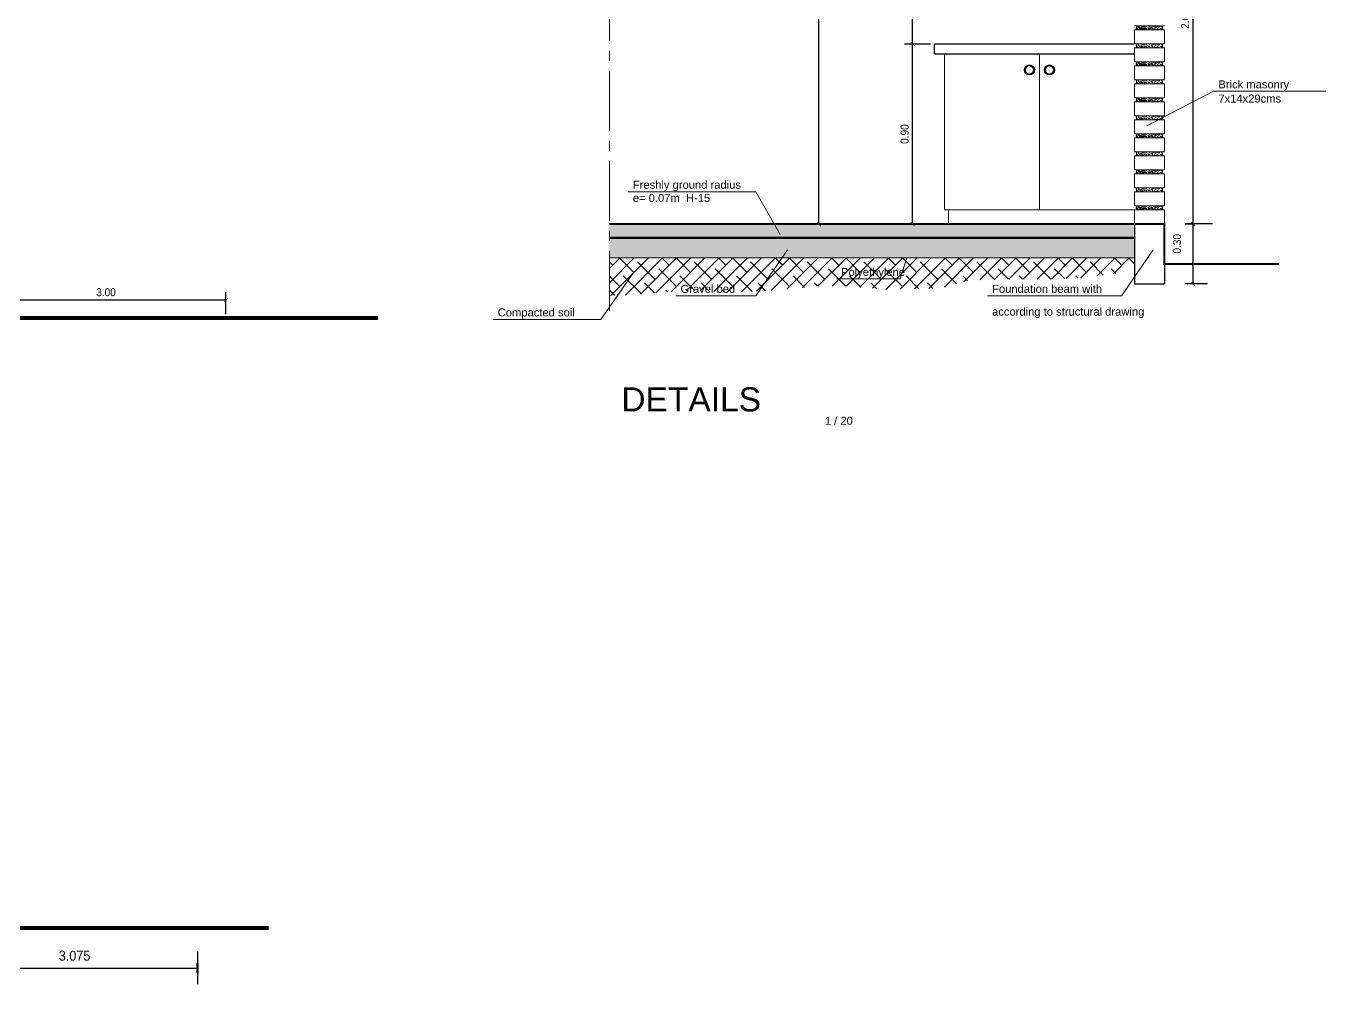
# Model space of a CAD drawing. Header units: inches. Extents: x 2.9 to 53.2, y 1.9 to 31.1.
# Drawn here: x 36.15 to 52.4, y 2.91 to 14.88 of the extents above; entities that cross this region are included whole.
import ezdxf

# ---------------------------------------------------------------- set-up
doc = ezdxf.new("R2010")
doc.units = ezdxf.units.IN
doc.header["$MEASUREMENT"] = 0
doc.linetypes.add('CENTER2', pattern=[1.125, 0.75, -0.125, 0.125, -0.125])
for name, color, linetype, lineweight in [('ACHURADO', 8, 'Continuous', 5), ('COTAS', 1, 'Continuous', 13), ('FINITO', 9, 'Continuous', 9), ('FINO', 1, 'Continuous', 13), ('FINOMED', 2, 'Continuous', 20), ('MURO', 4, 'Continuous', 50), ('MUROG', 6, 'Continuous', 70), ('MUROMED', 3, 'Continuous', 30), ('TEXTOTIT', 3, 'Continuous', 30)]:
    doc.layers.add(name, color=color, linetype=linetype, lineweight=lineweight)
doc.layers.add('FINISIMO', color=144, linetype='Continuous')
doc.layers.add('TEXTO', color=2, linetype='Continuous')
doc.styles.add('AR', font='arial.ttf', dxfattribs={"width": 0.9})
doc.styles.add('ARIAL', font='arial.ttf')
doc.styles.add('ARIAL2', font='arial.ttf', dxfattribs={"width": 0.9})
doc.dimstyles.new('EJES', dxfattribs={"dimscale": 0, "dimtxt": 0.125, "dimasz": 0.015, "dimexe": 0.2, "dimexo": 0.08, "dimgap": 0.09, "dimtad": 1, "dimzin": 0, "dimdsep": 46, "dimtxsty": 'ARIAL2', "dimblk1": 'LCOT', "dimblk2": 'LCOT', "dimsah": 1, "dimcen": 0.09, "dimclrd": 1, "dimclre": 9, "dimclrt": 2, "dimadec": 0, "dimazin": 0, "dimtfac": 1, "dimtofl": 0, "dimtmove": 1, "dimatfit": 3, "dimldrblk": 'LCOT', "dimfxl": 0, "dimtolj": 1, "dimtzin": 0, "dimarcsym": 0})
doc.dimstyles.new('INTERIOR', dxfattribs={"dimscale": 0, "dimtxt": 0.1, "dimasz": 0.05, "dimexe": 0.1, "dimexo": 0.05, "dimgap": 0.05, "dimtad": 1, "dimzin": 0, "dimdsep": 46, "dimtxsty": 'AR', "dimblk1": 'ARCHTICK', "dimblk2": 'ARCHTICK', "dimsah": 1, "dimcen": 0.09, "dimclrd": 1, "dimclre": 9, "dimclrt": 2, "dimadec": 0, "dimazin": 0, "dimtfac": 1, "dimtofl": 0, "dimtmove": 1, "dimatfit": 3, "dimldrblk": 'ARCHTICK', "dimfxl": 0, "dimtolj": 1, "dimtzin": 0, "dimarcsym": 0})

# ---------------------------------------------------------------- blocks, each defined once
blk = doc.blocks.new('_ARCHTICK')
at = {"color": 0, "linetype": 'ByBlock', "ltscale": 0.5, "const_width": 0.15}
blk.add_lwpolyline([(-0.5, -0.5), (0.5, 0.5)], dxfattribs=at)
blk = doc.blocks.new('*D104')
at = {"layer": 'Defpoints', "color": 0, "transparency": 16777216}
for p in [(35.65, 11.456), (35.65, 11.232), (38.65, 11.232)]:
    blk.add_point(p, dxfattribs=at)
at = {"layer": 'FINISIMO', "color": 9, "lineweight": -2, "transparency": 16777216}
for p, q in [((35.65, 11.282), (35.65, 11.556)), ((38.65, 11.282), (38.65, 11.556))]:
    blk.add_line(p, q, dxfattribs=at)
at = {"layer": 'FINISIMO', "color": 1, "lineweight": -2, "transparency": 16777216}
blk.add_line((38.65, 11.456), (35.65, 11.456), dxfattribs=at)
at = {"layer": 'FINISIMO', "color": 1, "lineweight": -2, "transparency": 16777216, "xscale": 0.05, "yscale": 0.05, "zscale": 0.05, "rotation": 180}
blk.add_blockref('_ARCHTICK', (35.65, 11.456), dxfattribs=at)
at = {"layer": 'FINISIMO', "color": 1, "lineweight": -2, "transparency": 16777216, "xscale": 0.05, "yscale": 0.05, "zscale": 0.05}
blk.add_blockref('_ARCHTICK', (38.65, 11.456), dxfattribs=at)
at = {"layer": 'FINISIMO', "color": 2, "transparency": 16777216, "insert": (37.15, 11.556), "char_height": 0.1, "attachment_point": 5, "style": 'AR'}
blk.add_mtext('\\A1;3.00', dxfattribs=at)
blk = doc.blocks.new('LCOT')
at = {"layer": 'COTAS', "color": 1, "linetype": 'ByBlock'}
blk.add_line((-0.5, 0), (-1, 0), dxfattribs=at)
at = {"layer": 'COTAS', "color": 1}
for p, q in [((-0.5, -3.7), (-0.5, 3.7)), ((-0.5, -3.7), (-0.5, 3.7)), ((-0.5, -3.7), (-0.5, 3.7)), ((-0.5, -3.7), (-0.5, 3.7)), ((-0.5, 3.7), (0.5, -3.7)), ((0.5, 3.7), (-0.5, -3.7)), ((-0.4, -3.7), (-0.4, 3.7)), ((-0.4, -3.7), (-0.4, 3.7)), ((-0.4, -3.7), (-0.4, 3.7)), ((-0.4, -3.7), (-0.4, 3.7)), ((-0.4, -3.7), (-0.4, 3.7)), ((-0.4, -3.7), (-0.4, 3.7)), ((-0.4, -3.7), (-0.4, 3.7)), ((-0.4, -3.7), (-0.4, 3.7)), ((-0.3, -3.7), (-0.3, 3.7)), ((-0.3, -3.7), (-0.3, 3.7)), ((-0.3, -3.7), (-0.3, 3.7)), ((-0.3, -3.7), (-0.3, 3.7)), ((-0.3, -3.7), (-0.3, 3.7)), ((-0.3, -3.7), (-0.3, 3.7)), ((-0.3, -3.7), (-0.3, 3.7)), ((-0.3, -3.7), (-0.3, 3.7)), ((-0.2, -3.7), (-0.2, 3.7)), ((-0.2, -3.7), (-0.2, 3.7)), ((-0.2, -3.7), (-0.2, 3.7)), ((-0.2, -3.7), (-0.2, 3.7)), ((-0.2, -3.7), (-0.2, 3.7)), ((-0.2, -3.7), (-0.2, 3.7)), ((-0.2, -3.7), (-0.2, 3.7)), ((-0.2, -3.7), (-0.2, 3.7)), ((-0.1, -3.7), (-0.1, 3.7)), ((-0.1, -3.7), (-0.1, 3.7)), ((-0.1, -3.7), (-0.1, 3.7)), ((-0.1, -3.7), (-0.1, 3.7)), ((-0.1, -3.7), (-0.1, 3.7)), ((-0.1, -3.7), (-0.1, 3.7)), ((-0.1, -3.7), (-0.1, 3.7)), ((-0.1, -3.7), (-0.1, 3.7)), ((0, -3.7), (0, 3.7)), ((0, -3.7), (0, 3.7)), ((0, -3.7), (0, 3.7)), ((0, -3.7), (0, 3.7)), ((0, -3.7), (0, 3.7)), ((0, -3.7), (0, 3.7)), ((0, -3.7), (0, 3.7)), ((0, -3.7), (0, 3.7)), ((0.1, -3.7), (0.1, 3.7)), ((0.1, -3.7), (0.1, 3.7)), ((0.1, -3.7), (0.1, 3.7)), ((0.1, -3.7), (0.1, 3.7)), ((0.1, -3.7), (0.1, 3.7)), ((0.1, -3.7), (0.1, 3.7)), ((0.1, -3.7), (0.1, 3.7)), ((0.1, -3.7), (0.1, 3.7)), ((0.2, -3.7), (0.2, 3.7)), ((0.2, -3.7), (0.2, 3.7)), ((0.2, -3.7), (0.2, 3.7)), ((0.2, -3.7), (0.2, 3.7)), ((0.2, -3.7), (0.2, 3.7)), ((0.2, -3.7), (0.2, 3.7)), ((0.2, -3.7), (0.2, 3.7)), ((0.2, -3.7), (0.2, 3.7)), ((0.3, -3.7), (0.3, 3.7)), ((0.3, -3.7), (0.3, 3.7)), ((0.3, -3.7), (0.3, 3.7)), ((0.3, -3.7), (0.3, 3.7)), ((0.3, -3.7), (0.3, 3.7)), ((0.3, -3.7), (0.3, 3.7)), ((0.3, -3.7), (0.3, 3.7)), ((0.3, -3.7), (0.3, 3.7)), ((0.4, -3.7), (0.4, 3.7)), ((0.4, -3.7), (0.4, 3.7)), ((0.4, -3.7), (0.4, 3.7)), ((0.4, -3.7), (0.4, 3.7)), ((0.4, -3.7), (0.4, 3.7)), ((0.4, -3.7), (0.4, 3.7)), ((0.4, -3.7), (0.4, 3.7)), ((0.4, -3.7), (0.4, 3.7)), ((0.5, -3.7), (0.5, 3.7)), ((0.5, -3.7), (0.5, 3.7)), ((0.5, -3.7), (0.5, 3.7)), ((0.5, -3.7), (0.5, 3.7))]:
    blk.add_line(p, q, dxfattribs=at)
blk.add_lwpolyline([(-0.5, 3.7), (-0.5, -3.7), (0.5, -3.7), (0.5, 3.7)], close=True, dxfattribs=at)
blk = doc.blocks.new('*D130')
at = {"layer": 'ACHURADO', "color": 9, "lineweight": -2, "transparency": 16777216}
for p, q in [((35.219, 3.312), (35.219, 2.907)), ((38.294, 3.312), (38.294, 2.907))]:
    blk.add_line(p, q, dxfattribs=at)
at = {"layer": 'ACHURADO', "color": 1, "lineweight": -2, "transparency": 16777216}
blk.add_line((35.234, 3.107), (38.279, 3.107), dxfattribs=at)
at = {"layer": 'Defpoints', "color": 0, "transparency": 16777216}
for p in [(35.219, 3.392), (38.294, 3.392), (38.294, 3.107)]:
    blk.add_point(p, dxfattribs=at)
at = {"layer": 'ACHURADO', "color": 1, "lineweight": -2, "transparency": 16777216, "xscale": 0.015, "yscale": 0.015, "zscale": 0.015, "rotation": 180}
blk.add_blockref('LCOT', (35.219, 3.107), dxfattribs=at)
at = {"layer": 'ACHURADO', "color": 1, "lineweight": -2, "transparency": 16777216, "xscale": 0.015, "yscale": 0.015, "zscale": 0.015}
blk.add_blockref('LCOT', (38.294, 3.107), dxfattribs=at)
at = {"layer": 'ACHURADO', "color": 2, "transparency": 16777216, "insert": (36.757, 3.26), "char_height": 0.125, "attachment_point": 5, "style": 'ARIAL2'}
blk.add_mtext('\\A1;3.075', dxfattribs=at)
blk = doc.blocks.new('*D131')
at = {"layer": 'COTAS', "color": 9, "lineweight": -2, "transparency": 16777216}
for p, q in [((47.455, 14.659), (47.133, 14.659)), ((47.249, 12.407), (47.133, 12.407))]:
    blk.add_line(p, q, dxfattribs=at)
at = {"layer": 'COTAS', "color": 1, "lineweight": -2, "transparency": 16777216}
blk.add_line((47.233, 12.407), (47.233, 14.659), dxfattribs=at)
at = {"layer": 'Defpoints', "color": 0, "transparency": 16777216}
for p in [(47.233, 14.659), (47.505, 14.659), (47.299, 12.407)]:
    blk.add_point(p, dxfattribs=at)
at = {"layer": 'COTAS', "color": 1, "lineweight": -2, "transparency": 16777216, "xscale": 0.05, "yscale": 0.05, "zscale": 0.05}
for p, rotation in [((47.233, 14.659), 90), ((47.233, 12.407), 270)]:
    blk.add_blockref('_ARCHTICK', p, dxfattribs=dict(at, rotation=rotation))
at = {"layer": 'COTAS', "color": 2, "transparency": 16777216, "insert": (47.133, 13.533), "char_height": 0.1, "attachment_point": 5, "rotation": 90, "style": 'AR'}
blk.add_mtext('\\A1;0.90', dxfattribs=at)
blk = doc.blocks.new('*D132')
at = {"layer": 'COTAS', "color": 1, "lineweight": -2, "transparency": 16777216}
blk.add_line((50.739, 12.407), (50.739, 17.534), dxfattribs=at)
at = {"layer": 'COTAS', "color": 9, "lineweight": -2, "transparency": 16777216}
for p, q in [((50.784, 17.534), (50.839, 17.534)), ((50.755, 12.407), (50.639, 12.407))]:
    blk.add_line(p, q, dxfattribs=at)
at = {"layer": 'Defpoints', "color": 0, "transparency": 16777216}
for p in [(50.734, 17.534), (50.739, 17.534), (50.805, 12.407)]:
    blk.add_point(p, dxfattribs=at)
at = {"layer": 'COTAS', "color": 1, "lineweight": -2, "transparency": 16777216, "xscale": 0.05, "yscale": 0.05, "zscale": 0.05}
for p, rotation in [((50.739, 17.534), 90), ((50.739, 12.407), 270)]:
    blk.add_blockref('_ARCHTICK', p, dxfattribs=dict(at, rotation=rotation))
at = {"layer": 'COTAS', "color": 2, "transparency": 16777216, "insert": (50.639, 14.971), "char_height": 0.1, "attachment_point": 5, "rotation": 90, "style": 'AR'}
blk.add_mtext('\\A1;2.05', dxfattribs=at)
blk = doc.blocks.new('*D133')
at = {"layer": 'COTAS', "color": 9, "lineweight": -2, "transparency": 16777216}
for p, q in [((50.982, 12.409), (50.639, 12.409)), ((50.92, 11.659), (50.639, 11.659))]:
    blk.add_line(p, q, dxfattribs=at)
at = {"layer": 'COTAS', "color": 1, "lineweight": -2, "transparency": 16777216}
blk.add_line((50.739, 11.659), (50.739, 12.409), dxfattribs=at)
at = {"layer": 'Defpoints', "color": 0, "transparency": 16777216}
for p in [(50.739, 12.409), (51.032, 12.409), (50.97, 11.659)]:
    blk.add_point(p, dxfattribs=at)
at = {"layer": 'COTAS', "color": 1, "lineweight": -2, "transparency": 16777216, "xscale": 0.05, "yscale": 0.05, "zscale": 0.05}
for p, rotation in [((50.739, 12.409), 90), ((50.739, 11.659), 270)]:
    blk.add_blockref('_ARCHTICK', p, dxfattribs=dict(at, rotation=rotation))
at = {"layer": 'COTAS', "color": 2, "transparency": 16777216, "insert": (50.538, 12.162), "char_height": 0.1, "attachment_point": 5, "rotation": 90, "style": 'AR'}
blk.add_mtext('\\A1;0.30', dxfattribs=at)
blk = doc.blocks.new('*D134')
at = {"layer": 'COTAS', "color": 9, "lineweight": -2, "transparency": 16777216}
for p, q in [((46.607, 18.288), (45.961, 18.288)), ((46.076, 12.407), (45.961, 12.407))]:
    blk.add_line(p, q, dxfattribs=at)
at = {"layer": 'COTAS', "color": 1, "lineweight": -2, "transparency": 16777216}
blk.add_line((46.061, 12.407), (46.061, 18.288), dxfattribs=at)
at = {"layer": 'Defpoints', "color": 0, "transparency": 16777216}
for p in [(46.061, 18.288), (46.657, 18.288), (46.126, 12.407)]:
    blk.add_point(p, dxfattribs=at)
at = {"layer": 'COTAS', "color": 1, "lineweight": -2, "transparency": 16777216, "xscale": 0.05, "yscale": 0.05, "zscale": 0.05}
for p, rotation in [((46.061, 18.288), 90), ((46.061, 12.407), 270)]:
    blk.add_blockref('_ARCHTICK', p, dxfattribs=dict(at, rotation=rotation))
at = {"layer": 'COTAS', "color": 2, "transparency": 16777216, "insert": (45.96, 15.348), "char_height": 0.1, "attachment_point": 5, "rotation": 90, "style": 'AR'}
blk.add_mtext('\\A1;2.35', dxfattribs=at)
blk = doc.blocks.new('*D136')
at = {"layer": 'COTAS', "color": 9, "lineweight": -2, "transparency": 16777216}
for p, q in [((47.455, 17.534), (47.133, 17.534)), ((47.455, 14.659), (47.133, 14.659))]:
    blk.add_line(p, q, dxfattribs=at)
at = {"layer": 'COTAS', "color": 1, "lineweight": -2, "transparency": 16777216}
blk.add_line((47.233, 14.659), (47.233, 17.534), dxfattribs=at)
at = {"layer": 'Defpoints', "color": 0, "transparency": 16777216}
for p in [(47.233, 17.534), (47.505, 17.534), (47.505, 14.659)]:
    blk.add_point(p, dxfattribs=at)
at = {"layer": 'COTAS', "color": 1, "lineweight": -2, "transparency": 16777216, "xscale": 0.05, "yscale": 0.05, "zscale": 0.05}
for p, rotation in [((47.233, 17.534), 90), ((47.233, 14.659), 270)]:
    blk.add_blockref('_ARCHTICK', p, dxfattribs=dict(at, rotation=rotation))
at = {"layer": 'COTAS', "color": 2, "transparency": 16777216, "insert": (47.133, 16.097), "char_height": 0.1, "attachment_point": 5, "rotation": 90, "style": 'AR'}
blk.add_mtext('\\A1;1.15', dxfattribs=at)

msp = doc.modelspace()

# ---------------------------------------------------------------- hatches: boundary and pattern name
at = {"layer": 'FINITO'}
h = msp.add_hatch(dxfattribs=at)
h.set_pattern_fill('AR-CONC', color=256, scale=0.0075, style=0)
h.set_pattern_definition([(50, (75.10558, 27.636878), (0.053794514, -0.00470641), [0.005625, -0.061875]), (355, (75.10558, 27.63688), (-0.01040635, 0.05641441), [0.0045, -0.0495]), (100.4514, (75.11006, 27.636485), (0.0433882, 0.05170797), [0.00478051, -0.05258566]), (46.1842, (75.10558, 27.65188), (0.08004308, -0.01241393), [0.0084375, -0.0928125]), (96.6356, (75.11225, 27.65084), (0.0700997, 0.07305884), [0.00717077, -0.07887847]), (351.1842, (75.10558, 27.65188), (0.07009965, 0.0730589), [0.00675, -0.07425]), (21, (75.11308, 27.648128), (0.04476803, -0.03019642), [0.005625, -0.061875]), (326, (75.11308, 27.64813), (0.01824865, 0.05438625), [0.0045, -0.0495]), (71.4514, (75.11681, 27.64561), (0.0630167, 0.02418979), [0.00478051, -0.05258566]), (37.5, (75.105578, 27.636878), (0.000911989, 0.024967039), [0, -0.0489, 0, -0.05025, 0, -0.0496875]), (7.5, (75.105578, 27.636878), (0.019730215, 0.029580878), [0, -0.02865, 0, -0.047775, 0, -0.0189375]), (327.5, (75.088853, 27.636878), (0.040036683, -0.001691615), [0, -0.01875, 0, -0.0585, 0, -0.077625]), (317.5, (75.081353, 27.636878), (0.043738963, 0.007507874), [0, -0.024375, 0, -0.03885, 0, -0.055125])])
h.paths.add_polyline_path([(50.03, 14.8843), (50.03, 14.8343), (50.355, 14.8343), (50.355, 14.8843)])
h = msp.add_hatch(dxfattribs=at)
h.set_pattern_fill('AR-CONC', color=256, scale=0.0075, style=0)
h.set_pattern_definition([(50, (75.10558, 27.411878), (0.053794514, -0.00470641), [0.005625, -0.061875]), (355, (75.10558, 27.41188), (-0.01040635, 0.05641441), [0.0045, -0.0495]), (100.4514, (75.11006, 27.411485), (0.0433882, 0.05170797), [0.00478051, -0.05258566]), (46.1842, (75.10558, 27.42688), (0.08004308, -0.01241393), [0.0084375, -0.0928125]), (96.6356, (75.11225, 27.42584), (0.0700997, 0.07305884), [0.00717077, -0.07887847]), (351.1842, (75.10558, 27.42688), (0.07009965, 0.0730589), [0.00675, -0.07425]), (21, (75.11308, 27.423128), (0.04476803, -0.03019642), [0.005625, -0.061875]), (326, (75.11308, 27.42313), (0.01824865, 0.05438625), [0.0045, -0.0495]), (71.4514, (75.11681, 27.42061), (0.0630167, 0.02418979), [0.00478051, -0.05258566]), (37.5, (75.105578, 27.411878), (0.000911989, 0.024967039), [0, -0.0489, 0, -0.05025, 0, -0.0496875]), (7.5, (75.105578, 27.411878), (0.019730215, 0.029580878), [0, -0.02865, 0, -0.047775, 0, -0.0189375]), (327.5, (75.088853, 27.411878), (0.040036683, -0.001691615), [0, -0.01875, 0, -0.0585, 0, -0.077625]), (317.5, (75.081353, 27.411878), (0.043738963, 0.007507874), [0, -0.024375, 0, -0.03885, 0, -0.055125])])
h.paths.add_polyline_path([(50.03, 14.6593), (50.03, 14.6093), (50.355, 14.6093), (50.355, 14.6593)])
h = msp.add_hatch(dxfattribs=at)
h.set_pattern_fill('AR-CONC', color=256, scale=0.0075, style=0)
h.set_pattern_definition([(50, (75.10558, 27.186878), (0.053794514, -0.00470641), [0.005625, -0.061875]), (355, (75.10558, 27.18688), (-0.01040635, 0.05641441), [0.0045, -0.0495]), (100.4514, (75.11006, 27.186485), (0.0433882, 0.05170797), [0.00478051, -0.05258566]), (46.1842, (75.10558, 27.20188), (0.08004308, -0.01241393), [0.0084375, -0.0928125]), (96.6356, (75.11225, 27.20084), (0.0700997, 0.07305884), [0.00717077, -0.07887847]), (351.1842, (75.10558, 27.20188), (0.07009965, 0.0730589), [0.00675, -0.07425]), (21, (75.11308, 27.198128), (0.04476803, -0.03019642), [0.005625, -0.061875]), (326, (75.11308, 27.19813), (0.01824865, 0.05438625), [0.0045, -0.0495]), (71.4514, (75.11681, 27.19561), (0.0630167, 0.02418979), [0.00478051, -0.05258566]), (37.5, (75.105578, 27.186878), (0.000911989, 0.024967039), [0, -0.0489, 0, -0.05025, 0, -0.0496875]), (7.5, (75.105578, 27.186878), (0.019730215, 0.029580878), [0, -0.02865, 0, -0.047775, 0, -0.0189375]), (327.5, (75.088853, 27.186878), (0.040036683, -0.001691615), [0, -0.01875, 0, -0.0585, 0, -0.077625]), (317.5, (75.081353, 27.186878), (0.043738963, 0.007507874), [0, -0.024375, 0, -0.03885, 0, -0.055125])])
h.paths.add_polyline_path([(50.03, 14.4343), (50.03, 14.3843), (50.355, 14.3843), (50.355, 14.4343)])
h = msp.add_hatch(dxfattribs=at)
h.set_pattern_fill('AR-CONC', color=256, scale=0.0075, style=0)
h.set_pattern_definition([(50, (75.10558, 26.961878), (0.053794514, -0.00470641), [0.005625, -0.061875]), (355, (75.10558, 26.96188), (-0.01040635, 0.05641441), [0.0045, -0.0495]), (100.4514, (75.11006, 26.961485), (0.0433882, 0.05170797), [0.00478051, -0.05258566]), (46.1842, (75.10558, 26.97688), (0.08004308, -0.01241393), [0.0084375, -0.0928125]), (96.6356, (75.11225, 26.97584), (0.0700997, 0.07305884), [0.00717077, -0.07887847]), (351.1842, (75.10558, 26.97688), (0.07009965, 0.0730589), [0.00675, -0.07425]), (21, (75.11308, 26.973128), (0.04476803, -0.03019642), [0.005625, -0.061875]), (326, (75.11308, 26.97313), (0.01824865, 0.05438625), [0.0045, -0.0495]), (71.4514, (75.11681, 26.97061), (0.0630167, 0.02418979), [0.00478051, -0.05258566]), (37.5, (75.105578, 26.961878), (0.000911989, 0.024967039), [0, -0.0489, 0, -0.05025, 0, -0.0496875]), (7.5, (75.105578, 26.961878), (0.019730215, 0.029580878), [0, -0.02865, 0, -0.047775, 0, -0.0189375]), (327.5, (75.088853, 26.961878), (0.040036683, -0.001691615), [0, -0.01875, 0, -0.0585, 0, -0.077625]), (317.5, (75.081353, 26.961878), (0.043738963, 0.007507874), [0, -0.024375, 0, -0.03885, 0, -0.055125])])
h.paths.add_polyline_path([(50.03, 14.2093), (50.03, 14.1593), (50.355, 14.1593), (50.355, 14.2093)])
h = msp.add_hatch(dxfattribs=at)
h.set_pattern_fill('AR-CONC', color=256, scale=0.0075, style=0)
h.set_pattern_definition([(50, (75.10558, 26.736878), (0.053794514, -0.00470641), [0.005625, -0.061875]), (355, (75.10558, 26.73688), (-0.01040635, 0.05641441), [0.0045, -0.0495]), (100.4514, (75.11006, 26.736485), (0.0433882, 0.05170797), [0.00478051, -0.05258566]), (46.1842, (75.10558, 26.75188), (0.08004308, -0.01241393), [0.0084375, -0.0928125]), (96.6356, (75.11225, 26.75084), (0.0700997, 0.07305884), [0.00717077, -0.07887847]), (351.1842, (75.10558, 26.75188), (0.07009965, 0.0730589), [0.00675, -0.07425]), (21, (75.11308, 26.748128), (0.04476803, -0.03019642), [0.005625, -0.061875]), (326, (75.11308, 26.74813), (0.01824865, 0.05438625), [0.0045, -0.0495]), (71.4514, (75.11681, 26.74561), (0.0630167, 0.02418979), [0.00478051, -0.05258566]), (37.5, (75.105578, 26.736878), (0.000911989, 0.024967039), [0, -0.0489, 0, -0.05025, 0, -0.0496875]), (7.5, (75.105578, 26.736878), (0.019730215, 0.029580878), [0, -0.02865, 0, -0.047775, 0, -0.0189375]), (327.5, (75.088853, 26.736878), (0.040036683, -0.001691615), [0, -0.01875, 0, -0.0585, 0, -0.077625]), (317.5, (75.081353, 26.736878), (0.043738963, 0.007507874), [0, -0.024375, 0, -0.03885, 0, -0.055125])])
h.paths.add_polyline_path([(50.03, 13.9843), (50.03, 13.9343), (50.355, 13.9343), (50.355, 13.9843)])
h = msp.add_hatch(dxfattribs=at)
h.set_pattern_fill('AR-CONC', color=256, scale=0.0075, style=0)
h.set_pattern_definition([(50, (75.10558, 26.511878), (0.053794514, -0.00470641), [0.005625, -0.061875]), (355, (75.10558, 26.51188), (-0.01040635, 0.05641441), [0.0045, -0.0495]), (100.4514, (75.11006, 26.511485), (0.0433882, 0.05170797), [0.00478051, -0.05258566]), (46.1842, (75.10558, 26.52688), (0.08004308, -0.01241393), [0.0084375, -0.0928125]), (96.6356, (75.11225, 26.52584), (0.0700997, 0.07305884), [0.00717077, -0.07887847]), (351.1842, (75.10558, 26.52688), (0.07009965, 0.0730589), [0.00675, -0.07425]), (21, (75.11308, 26.523128), (0.04476803, -0.03019642), [0.005625, -0.061875]), (326, (75.11308, 26.52313), (0.01824865, 0.05438625), [0.0045, -0.0495]), (71.4514, (75.11681, 26.52061), (0.0630167, 0.02418979), [0.00478051, -0.05258566]), (37.5, (75.105578, 26.511878), (0.000911989, 0.024967039), [0, -0.0489, 0, -0.05025, 0, -0.0496875]), (7.5, (75.105578, 26.511878), (0.019730215, 0.029580878), [0, -0.02865, 0, -0.047775, 0, -0.0189375]), (327.5, (75.088853, 26.511878), (0.040036683, -0.001691615), [0, -0.01875, 0, -0.0585, 0, -0.077625]), (317.5, (75.081353, 26.511878), (0.043738963, 0.007507874), [0, -0.024375, 0, -0.03885, 0, -0.055125])])
h.paths.add_polyline_path([(50.03, 13.7593), (50.03, 13.7093), (50.355, 13.7093), (50.355, 13.7593)])
h = msp.add_hatch(dxfattribs=at)
h.set_pattern_fill('AR-CONC', color=256, scale=0.0075, style=0)
h.set_pattern_definition([(50, (75.10558, 26.286878), (0.053794514, -0.00470641), [0.005625, -0.061875]), (355, (75.10558, 26.28688), (-0.01040635, 0.05641441), [0.0045, -0.0495]), (100.4514, (75.11006, 26.286485), (0.0433882, 0.05170797), [0.00478051, -0.05258566]), (46.1842, (75.10558, 26.30188), (0.08004308, -0.01241393), [0.0084375, -0.0928125]), (96.6356, (75.11225, 26.30084), (0.0700997, 0.07305884), [0.00717077, -0.07887847]), (351.1842, (75.10558, 26.30188), (0.07009965, 0.0730589), [0.00675, -0.07425]), (21, (75.11308, 26.298128), (0.04476803, -0.03019642), [0.005625, -0.061875]), (326, (75.11308, 26.29813), (0.01824865, 0.05438625), [0.0045, -0.0495]), (71.4514, (75.11681, 26.29561), (0.0630167, 0.02418979), [0.00478051, -0.05258566]), (37.5, (75.105578, 26.286878), (0.000911989, 0.024967039), [0, -0.0489, 0, -0.05025, 0, -0.0496875]), (7.5, (75.105578, 26.286878), (0.019730215, 0.029580878), [0, -0.02865, 0, -0.047775, 0, -0.0189375]), (327.5, (75.088853, 26.286878), (0.040036683, -0.001691615), [0, -0.01875, 0, -0.0585, 0, -0.077625]), (317.5, (75.081353, 26.286878), (0.043738963, 0.007507874), [0, -0.024375, 0, -0.03885, 0, -0.055125])])
h.paths.add_polyline_path([(50.03, 13.5343), (50.03, 13.4843), (50.355, 13.4843), (50.355, 13.5343)])
h = msp.add_hatch(dxfattribs=at)
h.set_pattern_fill('AR-CONC', color=256, scale=0.0075, style=0)
h.set_pattern_definition([(50, (75.10558, 26.061878), (0.053794514, -0.00470641), [0.005625, -0.061875]), (355, (75.10558, 26.06188), (-0.01040635, 0.05641441), [0.0045, -0.0495]), (100.4514, (75.11006, 26.061485), (0.0433882, 0.05170797), [0.00478051, -0.05258566]), (46.1842, (75.10558, 26.07688), (0.08004308, -0.01241393), [0.0084375, -0.0928125]), (96.6356, (75.11225, 26.07584), (0.0700997, 0.07305884), [0.00717077, -0.07887847]), (351.1842, (75.10558, 26.07688), (0.07009965, 0.0730589), [0.00675, -0.07425]), (21, (75.11308, 26.073128), (0.04476803, -0.03019642), [0.005625, -0.061875]), (326, (75.11308, 26.07313), (0.01824865, 0.05438625), [0.0045, -0.0495]), (71.4514, (75.11681, 26.07061), (0.0630167, 0.02418979), [0.00478051, -0.05258566]), (37.5, (75.105578, 26.061878), (0.000911989, 0.024967039), [0, -0.0489, 0, -0.05025, 0, -0.0496875]), (7.5, (75.105578, 26.061878), (0.019730215, 0.029580878), [0, -0.02865, 0, -0.047775, 0, -0.0189375]), (327.5, (75.088853, 26.061878), (0.040036683, -0.001691615), [0, -0.01875, 0, -0.0585, 0, -0.077625]), (317.5, (75.081353, 26.061878), (0.043738963, 0.007507874), [0, -0.024375, 0, -0.03885, 0, -0.055125])])
h.paths.add_polyline_path([(50.03, 13.3093), (50.03, 13.2593), (50.355, 13.2593), (50.355, 13.3093)])
h = msp.add_hatch(dxfattribs=at)
h.set_pattern_fill('AR-CONC', color=256, scale=0.0075, style=0)
h.set_pattern_definition([(50, (75.10558, 25.836878), (0.053794514, -0.00470641), [0.005625, -0.061875]), (355, (75.10558, 25.83688), (-0.01040635, 0.05641441), [0.0045, -0.0495]), (100.4514, (75.11006, 25.836485), (0.0433882, 0.05170797), [0.00478051, -0.05258566]), (46.1842, (75.10558, 25.85188), (0.08004308, -0.01241393), [0.0084375, -0.0928125]), (96.6356, (75.11225, 25.85084), (0.0700997, 0.07305884), [0.00717077, -0.07887847]), (351.1842, (75.10558, 25.85188), (0.07009965, 0.0730589), [0.00675, -0.07425]), (21, (75.11308, 25.848128), (0.04476803, -0.03019642), [0.005625, -0.061875]), (326, (75.11308, 25.84813), (0.01824865, 0.05438625), [0.0045, -0.0495]), (71.4514, (75.11681, 25.84561), (0.0630167, 0.02418979), [0.00478051, -0.05258566]), (37.5, (75.105578, 25.836878), (0.000911989, 0.024967039), [0, -0.0489, 0, -0.05025, 0, -0.0496875]), (7.5, (75.105578, 25.836878), (0.019730215, 0.029580878), [0, -0.02865, 0, -0.047775, 0, -0.0189375]), (327.5, (75.088853, 25.836878), (0.040036683, -0.001691615), [0, -0.01875, 0, -0.0585, 0, -0.077625]), (317.5, (75.081353, 25.836878), (0.043738963, 0.007507874), [0, -0.024375, 0, -0.03885, 0, -0.055125])])
h.paths.add_polyline_path([(50.03, 13.0843), (50.03, 13.0343), (50.355, 13.0343), (50.355, 13.0843)])
h = msp.add_hatch(dxfattribs=at)
h.set_pattern_fill('AR-CONC', color=256, scale=0.0075, style=0)
h.set_pattern_definition([(50, (75.10558, 25.611878), (0.053794514, -0.00470641), [0.005625, -0.061875]), (355, (75.10558, 25.61188), (-0.01040635, 0.05641441), [0.0045, -0.0495]), (100.4514, (75.11006, 25.611485), (0.0433882, 0.05170797), [0.00478051, -0.05258566]), (46.1842, (75.10558, 25.62688), (0.08004308, -0.01241393), [0.0084375, -0.0928125]), (96.6356, (75.11225, 25.62584), (0.0700997, 0.07305884), [0.00717077, -0.07887847]), (351.1842, (75.10558, 25.62688), (0.07009965, 0.0730589), [0.00675, -0.07425]), (21, (75.11308, 25.623128), (0.04476803, -0.03019642), [0.005625, -0.061875]), (326, (75.11308, 25.62313), (0.01824865, 0.05438625), [0.0045, -0.0495]), (71.4514, (75.11681, 25.62061), (0.0630167, 0.02418979), [0.00478051, -0.05258566]), (37.5, (75.105578, 25.611878), (0.000911989, 0.024967039), [0, -0.0489, 0, -0.05025, 0, -0.0496875]), (7.5, (75.105578, 25.611878), (0.019730215, 0.029580878), [0, -0.02865, 0, -0.047775, 0, -0.0189375]), (327.5, (75.088853, 25.611878), (0.040036683, -0.001691615), [0, -0.01875, 0, -0.0585, 0, -0.077625]), (317.5, (75.081353, 25.611878), (0.043738963, 0.007507874), [0, -0.024375, 0, -0.03885, 0, -0.055125])])
h.paths.add_polyline_path([(50.03, 12.8593), (50.03, 12.8093), (50.355, 12.8093), (50.355, 12.8593)])
h = msp.add_hatch(dxfattribs=at)
h.set_pattern_fill('AR-CONC', color=256, scale=0.0075, style=0)
h.set_pattern_definition([(50, (75.10558, 25.386878), (0.053794514, -0.00470641), [0.005625, -0.061875]), (355, (75.10558, 25.38688), (-0.01040635, 0.05641441), [0.0045, -0.0495]), (100.4514, (75.11006, 25.386485), (0.0433882, 0.05170797), [0.00478051, -0.05258566]), (46.1842, (75.10558, 25.40188), (0.08004308, -0.01241393), [0.0084375, -0.0928125]), (96.6356, (75.11225, 25.40084), (0.0700997, 0.07305884), [0.00717077, -0.07887847]), (351.1842, (75.10558, 25.40188), (0.07009965, 0.0730589), [0.00675, -0.07425]), (21, (75.11308, 25.398128), (0.04476803, -0.03019642), [0.005625, -0.061875]), (326, (75.11308, 25.39813), (0.01824865, 0.05438625), [0.0045, -0.0495]), (71.4514, (75.11681, 25.39561), (0.0630167, 0.02418979), [0.00478051, -0.05258566]), (37.5, (75.105578, 25.386878), (0.000911989, 0.024967039), [0, -0.0489, 0, -0.05025, 0, -0.0496875]), (7.5, (75.105578, 25.386878), (0.019730215, 0.029580878), [0, -0.02865, 0, -0.047775, 0, -0.0189375]), (327.5, (75.088853, 25.386878), (0.040036683, -0.001691615), [0, -0.01875, 0, -0.0585, 0, -0.077625]), (317.5, (75.081353, 25.386878), (0.043738963, 0.007507874), [0, -0.024375, 0, -0.03885, 0, -0.055125])])
h.paths.add_polyline_path([(50.03, 12.6343), (50.03, 12.5843), (50.355, 12.5843), (50.355, 12.6343)])
h = msp.add_hatch(dxfattribs=at)
h.set_pattern_fill('AR-SAND', color=256, scale=0.025, style=0)
h.set_pattern_definition([(37.5, (75.105578, 27.636878), (-0.001574834, 0.048170594), [0, -0.038, 0, -0.0425, 0, -0.040625]), (7.5, (75.10558, 27.63688), (0.04424442, 0.07055365), [0, -0.0205, 0, -0.03425, 0, -0.013125]), (327.5, (75.074828, 27.636878), (0.077853547, 0.000141476), [0, -0.0125, 0, -0.045, 0, -0.05875]), (317.5, (75.07483, 27.63688), (0.07515317, 0.02194189), [0, -0.00625, 0, -0.0295, 0, -0.03375])])
h.paths.add_polyline_path([(43.4425, 12.4093), (43.4425, 12.2343), (50.005, 12.2343), (50.005, 12.4093)])
h = msp.add_hatch(dxfattribs=at)
h.set_pattern_fill('HONEY', color=256, scale=0.5, angle=40, style=0)
h.set_pattern_definition([(40, (75.10558, 27.63688), (0.03702477, 0.10172471), [0.0625, -0.125]), (160, (75.10558, 27.63688), (-0.10660857, -0.01879797), [0.0625, -0.125]), (100, (75.10558, 27.63688), (-0.0695838, 0.08292674), [-0.125, 0.0625])])
h.paths.add_polyline_path([(43.4425, 12.2343), (43.4425, 11.9843), (50.005, 11.9843), (50.005, 12.2343)])
h = msp.add_hatch(dxfattribs=at)
h.set_pattern_fill('ANSI38', color=256, style=0)
h.set_pattern_definition([(45, (62.39897, 18.07938), (-0.08838835, 0.08838835), []), (135, (62.39897, 18.07938), (-0.26516504, 0.08838835), [0.3125, -0.1875])])
h.paths.add_polyline_path([(45.5978, 11.9843), (45.3117, 11.5693), (45.5191, 11.5789), (46.0044, 11.6299), (46.4769, 11.6299), (46.8855, 11.5917), (47.5751, 11.6044), (47.9455, 11.7065), (48.4946, 11.7193), (48.9416, 11.7193), (49.3119, 11.732), (49.81, 11.7958), (50.005, 11.9189), (50.005, 11.9843)])
h.paths.add_polyline_path([(45.5978, 11.9843), (43.4425, 11.9843), (43.4425, 11.5094), (43.7568, 11.5278), (44.4336, 11.5789), (44.97, 11.5534), (45.3117, 11.5693)])
h.paths.add_polyline_path([(46.3238, 11.7318), (47.0032, 11.7318), (47.0032, 11.8842), (46.3238, 11.8842)], flags=24)
h.paths.add_polyline_path([(46.318, 11.5668), (47.0576, 11.5668), (47.0576, 11.72), (46.318, 11.72)], flags=9)
h.paths.add_polyline_path([(44.306, 11.4881), (45.2282, 11.4881), (45.2282, 11.6823), (44.306, 11.6823)], flags=9)

# ---------------------------------------------------------------- linework, layer by layer
at = {"layer": 'FINITO', "linetype": 'CENTER2'}
msp.add_line((43.4425, 22.1978), (43.4425, 11.222), dxfattribs=at)
at = {"layer": 'FINITO'}
for p, q in [((50.005, 11.9843), (43.4425, 11.9843)), ((50.38, 11.9093), (50.38, 11.9093))]:
    msp.add_line(p, q, dxfattribs=at)
at = {"layer": 'FINO'}
for p, q in [((50.03, 14.8343), (50.03, 14.8843)), ((50.355, 14.8343), (50.355, 14.8843)), ((50.03, 14.6093), (50.03, 14.6593)), ((50.355, 14.6093), (50.355, 14.6593)), ((50.03, 14.3843), (50.03, 14.4343)), ((50.355, 14.3843), (50.355, 14.4343)), ((50.03, 14.1593), (50.03, 14.2093)), ((50.355, 14.1593), (50.355, 14.2093)), ((50.03, 13.9343), (50.03, 13.9843)), ((50.9957, 14.068), (50.1588, 13.6348)), ((50.355, 13.9343), (50.355, 13.9843)), ((50.9957, 14.068), (52.4, 14.068)), ((50.03, 13.7093), (50.03, 13.7593)), ((50.355, 13.7093), (50.355, 13.7593)), ((50.03, 13.4843), (50.03, 13.5343)), ((50.355, 13.4843), (50.355, 13.5343)), ((50.03, 13.2593), (50.03, 13.3093)), ((50.355, 13.2593), (50.355, 13.3093)), ((50.03, 13.0343), (50.03, 13.0843)), ((50.355, 13.0343), (50.355, 13.0843)), ((50.03, 12.8093), (50.03, 12.8593)), ((50.355, 12.8093), (50.355, 12.8593)), ((43.6768, 12.8119), (45.2715, 12.8119)), ((45.2715, 12.8119), (45.5766, 12.2766)), ((47.68, 12.5843), (47.68, 12.4093)), ((50.03, 12.5843), (50.03, 12.6343)), ((50.355, 12.5843), (50.355, 12.6343)), ((45.2715, 11.5109), (45.6677, 12.0857)), ((49.8449, 11.5109), (50.2411, 12.0857)), ((47.0772, 11.7215), (47.1594, 11.9843)), ((43.3372, 11.2162), (43.7334, 11.791)), ((46.2794, 11.7215), (47.0772, 11.7215)), ((44.2724, 11.5109), (45.2715, 11.5109)), ((48.1674, 11.5109), (49.8449, 11.5109)), ((41.9877, 11.2162), (43.3372, 11.2162))]:
    msp.add_line(p, q, dxfattribs=at)
for centre in [(48.6925, 14.3343), (48.9425, 14.3343)]:
    msp.add_circle(centre, 0.05, dxfattribs=at)
at = {"layer": 'FINOMED'}
for p, q in [((50.005, 14.8843), (50.38, 14.8843)), ((50.005, 14.8343), (50.38, 14.8343)), ((50.005, 14.6593), (50.005, 14.8343)), ((50.38, 14.6593), (50.38, 14.8343)), ((50.005, 14.6593), (50.38, 14.6593)), ((47.63, 12.5843), (47.63, 14.5343)), ((48.8175, 12.5843), (48.8175, 14.5343)), ((50.005, 14.6093), (50.38, 14.6093)), ((50.005, 14.4343), (50.005, 14.6093)), ((50.38, 14.4343), (50.38, 14.6093)), ((50.005, 14.4343), (50.38, 14.4343)), ((50.005, 14.3843), (50.38, 14.3843)), ((50.005, 14.2093), (50.005, 14.3843)), ((50.38, 14.2093), (50.38, 14.3843)), ((50.005, 14.2093), (50.38, 14.2093)), ((50.005, 14.1593), (50.38, 14.1593)), ((50.005, 13.9843), (50.005, 14.1593)), ((50.38, 13.9843), (50.38, 14.1593)), ((50.005, 13.9843), (50.38, 13.9843)), ((50.005, 13.9343), (50.38, 13.9343)), ((50.005, 13.7593), (50.005, 13.9343)), ((50.38, 13.7593), (50.38, 13.9343)), ((50.005, 13.7593), (50.38, 13.7593)), ((50.005, 13.7093), (50.38, 13.7093)), ((50.005, 13.5343), (50.005, 13.7093)), ((50.38, 13.5343), (50.38, 13.7093)), ((50.005, 13.5343), (50.38, 13.5343)), ((50.005, 13.4843), (50.38, 13.4843)), ((50.005, 13.3093), (50.005, 13.4843)), ((50.38, 13.3093), (50.38, 13.4843)), ((50.005, 13.3093), (50.38, 13.3093)), ((50.005, 13.2593), (50.38, 13.2593)), ((50.005, 13.0843), (50.005, 13.2593)), ((50.38, 13.0843), (50.38, 13.2593)), ((50.005, 13.0843), (50.38, 13.0843)), ((50.005, 13.0343), (50.38, 13.0343)), ((50.005, 12.8593), (50.005, 13.0343)), ((50.38, 12.8593), (50.38, 13.0343)), ((50.005, 12.8593), (50.38, 12.8593)), ((50.005, 12.6343), (50.005, 12.8093)), ((50.005, 12.8093), (50.38, 12.8093)), ((50.38, 12.6343), (50.38, 12.8093)), ((47.63, 12.5843), (50.005, 12.5843)), ((50.005, 12.6343), (50.38, 12.6343)), ((50.005, 12.4093), (50.005, 12.5843)), ((50.005, 12.5843), (50.38, 12.5843)), ((50.38, 12.4093), (50.38, 12.5843))]:
    msp.add_line(p, q, dxfattribs=at)
at = {"layer": 'MURO'}
for points, const_width in [([(43.4425, 12.4093), (50.38, 12.4093), (50.38, 11.9093), (51.8145, 11.9093)], 0.025), ([(16.8709, 11.232), (40.5499, 11.232)], 0.05), ([(35.2942, 3.6079), (39.1828, 3.6079)], 0.05)]:
    msp.add_lwpolyline(points, dxfattribs=dict(at, const_width=const_width))
at = {"layer": 'MUROG'}
msp.add_line((50.005, 12.2343), (43.4425, 12.2343), dxfattribs=at)
at = {"layer": 'MUROMED'}
for p, q in [((47.505, 14.6593), (50.005, 14.6593)), ((47.505, 14.5343), (47.505, 14.6593)), ((47.505, 14.5343), (50.005, 14.5343)), ((50.005, 12.4093), (50.005, 11.6593)), ((50.38, 12.4093), (50.38, 11.6593)), ((50.005, 11.6593), (50.38, 11.6593))]:
    msp.add_line(p, q, dxfattribs=at)
for centre in [(48.6925, 14.3343), (48.9425, 14.3343)]:
    msp.add_circle(centre, 0.0625, dxfattribs=at)

# ---------------------------------------------------------------- texts
at = {"layer": 'TEXTO', "style": 'ARIAL'}
for s, p in [('Brick masonry', (51.0546, 14.1053)), ('7x14x29cms', (51.0546, 13.9268)), ('Freshly ground radius', (43.7358, 12.8493)), ('e= 0.07m  H-15', (43.7358, 12.6845)), ('Polyethylene', (46.3384, 11.7588)), ('Gravel bed', (44.3314, 11.5482)), ('Foundation beam with', (48.2263, 11.5482)), ('Compacted soil', (42.0466, 11.2536)), ('according to structural drawing', (48.2263, 11.2635)), ('1 / 20', (46.1362, 9.8991))]:
    msp.add_text(s, height=0.1, dxfattribs=at).set_placement(p)
at = {"layer": 'TEXTOTIT', "style": 'ARIAL'}
msp.add_text('DETAILS', height=0.3, dxfattribs=at).set_placement((43.5918, 10.0664))

# ---------------------------------------------------------------- dimensions: what is measured, and where the dimension line sits
at = {"layer": 'ACHURADO'}
dim = msp.add_linear_dim(base=(38.2942, 3.107), p1=(35.2192, 3.3923), p2=(38.2942, 3.3923), dimstyle='EJES', override={"dimscale": 1, "dimdec": 3}, dxfattribs=at)
dim.commit()
dim.dimension.update_dxf_attribs({"geometry": '*D130', "text_midpoint": (36.7567, 3.2604)})
at = {"layer": 'COTAS'}
for base, p1, p2, picture, middle in [((46.0605, 18.2881), (46.126, 12.4073), (46.6573, 18.2881), '*D134', (45.9598, 15.3477)), ((47.2335, 17.5343), (47.505, 14.6593), (47.505, 17.5343), '*D136', (47.1328, 16.0968)), ((50.7393, 17.5343), (50.8048, 12.4073), (50.7341, 17.5343), '*D132', (50.6386, 14.9708)), ((47.2335, 14.6593), (47.2989, 12.4073), (47.505, 14.6593), '*D131', (47.1328, 13.5333))]:
    dim = msp.add_linear_dim(base=base, p1=p1, p2=p2, angle=90, dimstyle='INTERIOR', override={"dimscale": 1, "dimlfac": 0.4}, dxfattribs=at)
    dim.commit()
    dim.dimension.update_dxf_attribs({"geometry": picture, "text_midpoint": middle})
dim = msp.add_linear_dim(base=(50.7393, 12.4093), p1=(50.9704, 11.6593), p2=(51.0322, 12.4093), angle=90, dimstyle='INTERIOR', override={"dimscale": 1, "dimlfac": 0.4}, dxfattribs=at)
dim.commit()
dim.dimension.update_dxf_attribs({"geometry": '*D133', "text_midpoint": (50.6382, 12.1622), "dimtype": 160})
at = {"layer": 'FINISIMO'}
dim = msp.add_linear_dim(base=(35.6502, 11.4558), p1=(38.6502, 11.232), p2=(35.6502, 11.232), dimstyle='INTERIOR', override={"dimscale": 1}, dxfattribs=at)
dim.commit()
dim.dimension.update_dxf_attribs({"geometry": '*D104', "text_midpoint": (37.1502, 11.5565)})

doc.saveas('drawing.dxf')
